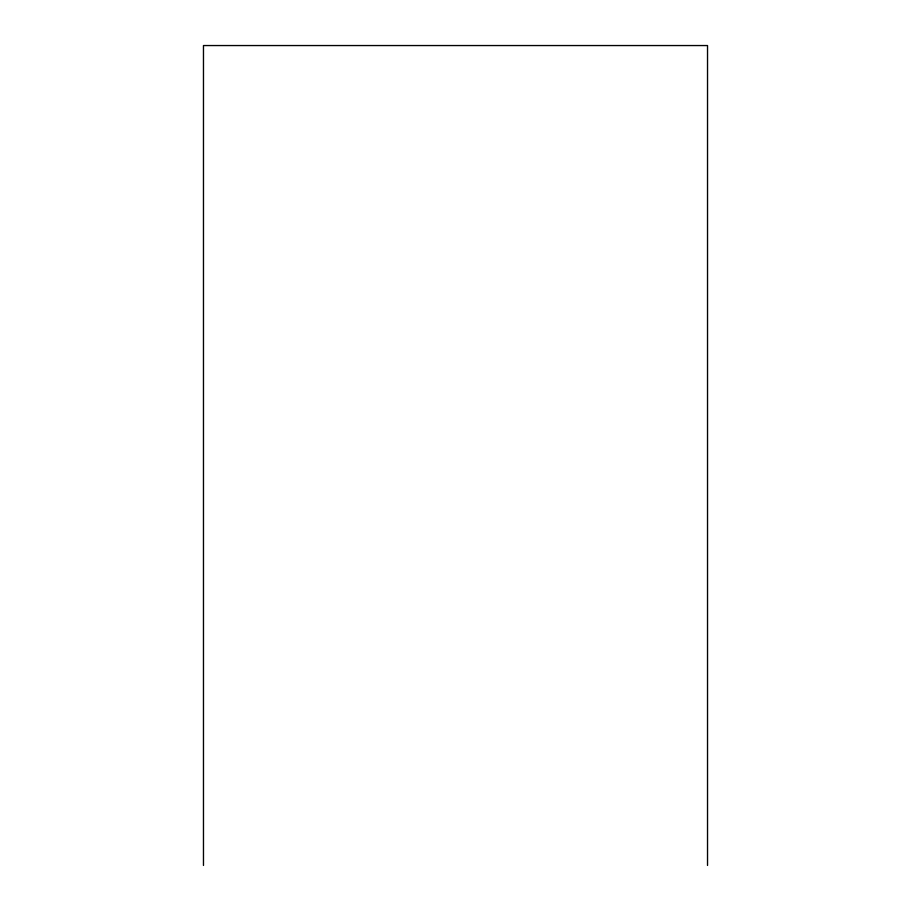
<?xml version="1.0" encoding="UTF-8"?>
<svg xmlns="http://www.w3.org/2000/svg" width="911" height="911" viewBox="0 0 911 911"><rect width="100%" height="100%" fill="white"/><g stroke="black" fill="none" stroke-linecap="round" stroke-linejoin="round"><path stroke-width="1.37" d="M707.528 865.45L707.528 45.55L203.472 45.55L203.472 865.45"/></g></svg>
